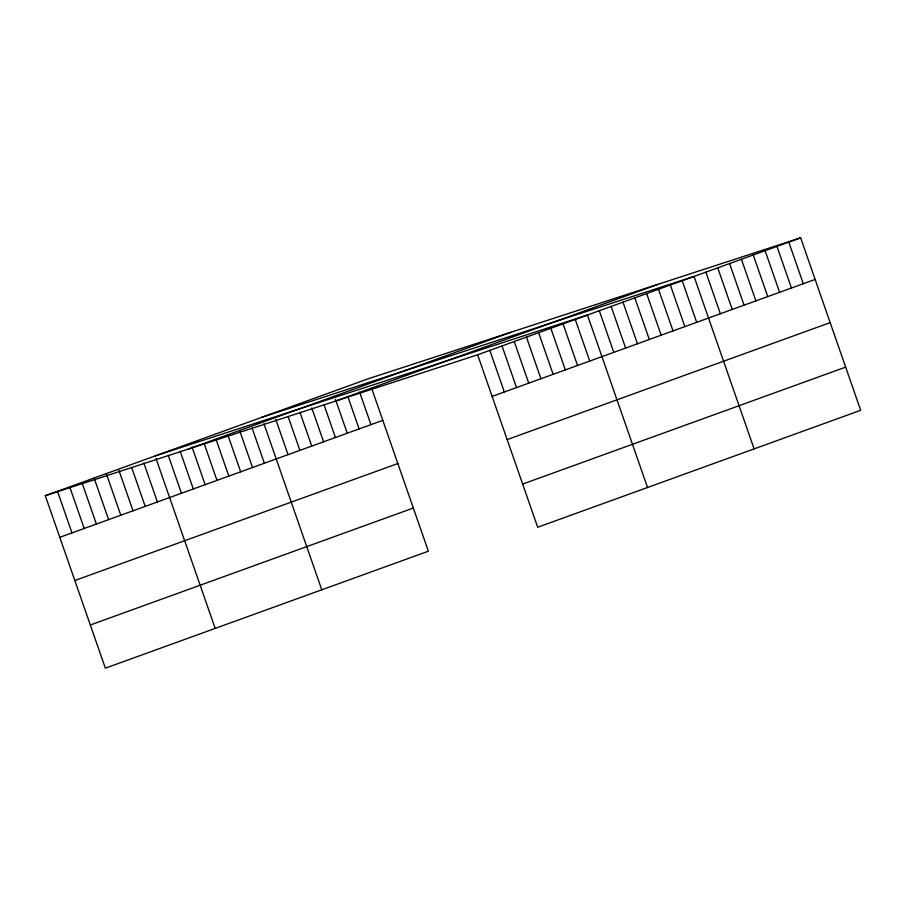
<?xml version="1.0" encoding="UTF-8"?>
<svg xmlns="http://www.w3.org/2000/svg" width="906" height="906" viewBox="0 0 906 906"><rect width="100%" height="100%" fill="white"/><g stroke="black" fill="none" stroke-linecap="round" stroke-linejoin="round"><path stroke-width="1.36" d="M45.3 495.695L368.312 378.742L800.644 237.825L860.7 410.305L537.688 527.258L477.632 354.79L45.3 495.695L105.356 668.175L428.368 551.21L371.936 389.138M187.972 449.195L510.973 332.242M334.96 401.29L657.971 284.325M477.632 354.79L800.644 237.825M59.796 537.315L382.796 420.35M492.117 396.409L815.128 279.444M74.824 580.497L397.836 463.532M507.156 439.591L830.168 322.627M90.328 624.993L413.329 508.028M522.649 484.076L845.66 367.111M261.721 417.338L694.041 276.421L754.109 448.9M155.119 455.933L587.45 315.028L647.518 487.496M788.798 242.117L803.282 283.725M776.952 246.409L791.448 288.017M765.106 250.69L779.602 292.31M753.26 254.982L767.756 296.59M741.425 259.275L755.91 300.883M729.579 263.555L744.064 305.175M717.733 267.848L732.229 309.456M705.887 272.14L720.383 313.748M682.207 280.713L696.691 322.332M670.361 285.005L684.845 326.613M658.515 289.286L673.011 330.905M646.669 293.578L661.165 335.197M634.823 297.87L649.319 339.478M622.988 302.162L637.473 343.77M611.142 306.443L625.627 348.063M599.296 310.735L613.792 352.343M575.253 319.444L589.738 361.052M563.045 323.861L577.541 365.469M550.848 328.278L565.333 369.897M538.64 332.695L553.136 374.314M526.443 337.111L540.927 378.731M514.234 341.539L528.73 383.147M502.037 345.956L516.522 387.564M489.829 350.373L504.325 391.981M359.637 392.128L370.962 424.642M347.791 396.42L359.116 428.923M335.492 399.41L347.27 433.215M324.099 404.993L335.424 437.507M311.811 407.983L323.578 441.788M299.965 412.275L311.743 446.08M288.119 416.556L299.897 450.373M275.82 419.546L288.051 454.665M263.986 423.838L321.777 589.806M252.14 428.13L264.359 463.238M239.841 431.109L252.525 467.53M227.995 435.401L240.679 471.811M216.149 439.693L228.833 476.103M204.314 443.985L216.987 480.395M192.015 446.964L205.141 484.676M180.169 451.256L193.306 488.968M168.323 455.548L181.46 493.26M156.025 458.538L215.186 628.402M143.828 462.955L157.406 501.969M131.619 467.371L145.209 506.386M118.969 470.486L133.012 510.803M106.308 473.612L120.804 515.22M94.111 478.028L108.607 519.636M82.355 483.747L96.398 524.053M69.705 486.862L84.201 528.481M57.497 491.279L71.993 532.898"/></g></svg>
